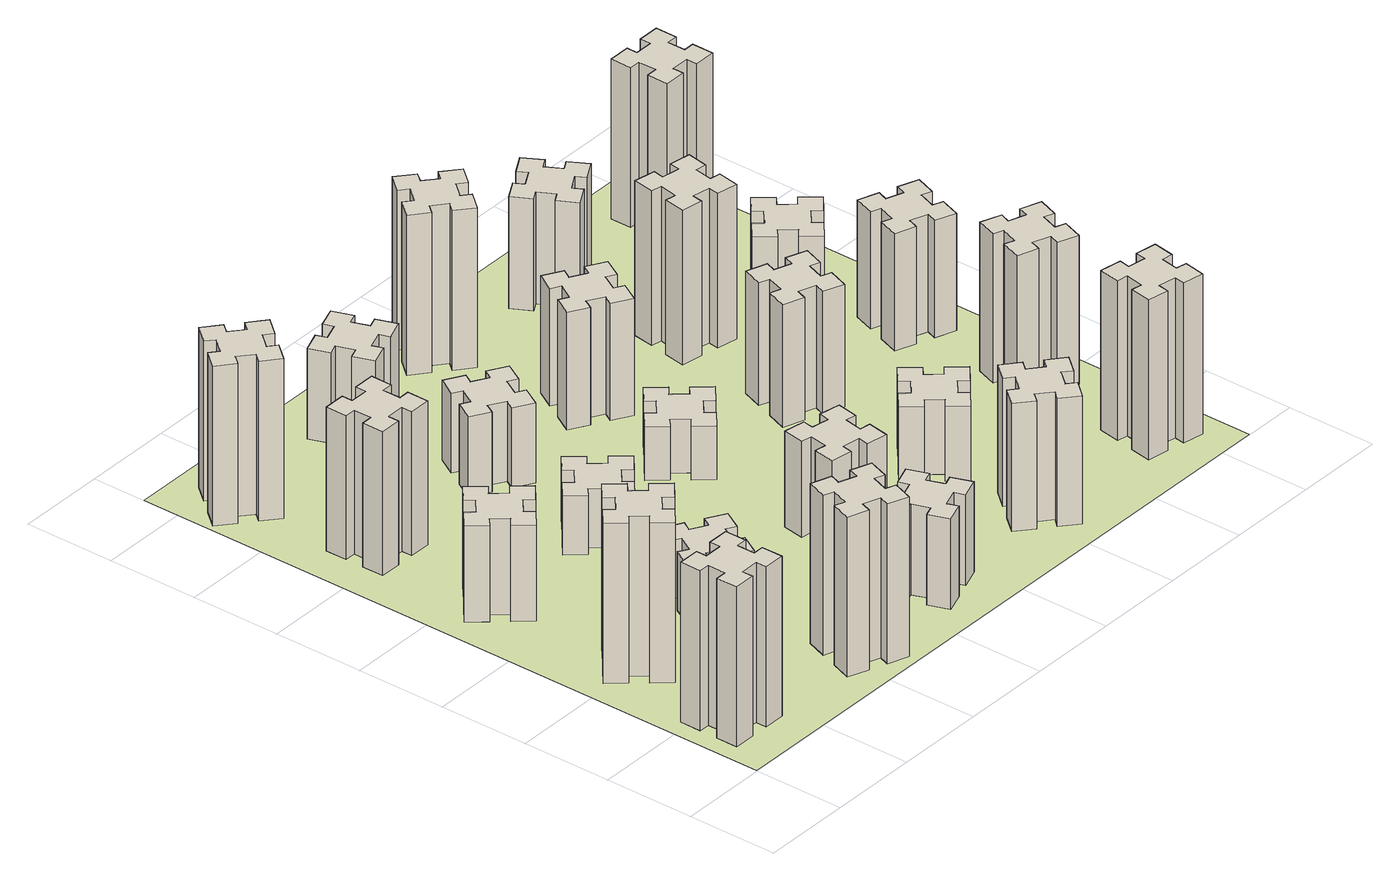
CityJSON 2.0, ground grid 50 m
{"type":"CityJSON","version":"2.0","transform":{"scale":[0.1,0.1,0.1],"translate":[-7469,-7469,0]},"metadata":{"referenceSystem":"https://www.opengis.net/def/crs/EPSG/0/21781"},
"CityObjects":{
"building1":{"type":"Building","attributes":{"class":"1000","function":"1000","usage":"1000","yearOfConstruction":2016,"roofType":"1000","measuredHeight":90,"storeysAboveGround":30,"storeysBelowGround":0},"geometry":[{"type":"Solid","lod":"1","boundaries":[[[[0,1,2,3,4,5,6,7,8,9,10,11,12,13,14,15,16,17,18,19]],[[17,16,20,21]],[[16,15,22,20]],[[15,14,23,22]],[[14,13,24,23]],[[13,12,25,24]],[[12,11,26,25]],[[11,10,27,26]],[[10,9,28,27]],[[9,8,29,28]],[[8,7,30,29]],[[7,6,31,30]],[[6,5,32,31]],[[5,4,33,32]],[[4,3,34,33]],[[3,2,35,34]],[[2,1,36,35]],[[1,0,37,36]],[[0,19,38,37]],[[19,18,39,38]],[[18,17,21,39]],[[24,25,26,27,28,29,30,31,32,33,34,35,36,37,38,39,21,20,22,23]]]]}]},
"building2":{"type":"Building","attributes":{"class":"1000","function":"1000","usage":"1000","yearOfConstruction":2016,"roofType":"1000","measuredHeight":90,"storeysAboveGround":30,"storeysBelowGround":0},"geometry":[{"type":"Solid","lod":"1","boundaries":[[[[40,41,42,43,44,45,46,47,48,49,50,51,52,53,54,55,56,57,58,59]],[[57,56,60,61]],[[56,55,62,60]],[[55,54,63,62]],[[54,53,64,63]],[[53,52,65,64]],[[52,51,66,65]],[[51,50,67,66]],[[50,49,68,67]],[[49,48,69,68]],[[48,47,70,69]],[[47,46,71,70]],[[46,45,72,71]],[[45,44,73,72]],[[44,43,74,73]],[[43,42,75,74]],[[42,41,76,75]],[[41,40,77,76]],[[40,59,78,77]],[[59,58,79,78]],[[58,57,61,79]],[[64,65,66,67,68,69,70,71,72,73,74,75,76,77,78,79,61,60,62,63]]]]}]},
"building3":{"type":"Building","attributes":{"class":"1000","function":"1000","usage":"1000","yearOfConstruction":2016,"roofType":"1000","measuredHeight":54,"storeysAboveGround":30,"storeysBelowGround":0},"geometry":[{"type":"Solid","lod":"1","boundaries":[[[[80,81,82,83,84,85,86,87,88,89,90,91,92,93,94,95,96,97,98,99]],[[97,96,100,101]],[[96,95,102,100]],[[95,94,103,102]],[[94,93,104,103]],[[93,92,105,104]],[[92,91,106,105]],[[91,90,107,106]],[[90,89,108,107]],[[89,88,109,108]],[[88,87,110,109]],[[87,86,111,110]],[[86,85,112,111]],[[85,84,113,112]],[[84,83,114,113]],[[83,82,115,114]],[[82,81,116,115]],[[81,80,117,116]],[[80,99,118,117]],[[99,98,119,118]],[[98,97,101,119]],[[104,105,106,107,108,109,110,111,112,113,114,115,116,117,118,119,101,100,102,103]]]]}]},
"building4":{"type":"Building","attributes":{"class":"1000","function":"1000","usage":"1000","yearOfConstruction":2016,"roofType":"1000","measuredHeight":81,"storeysAboveGround":30,"storeysBelowGround":0},"geometry":[{"type":"Solid","lod":"1","boundaries":[[[[120,121,122,123,124,125,126,127,128,129,130,131,132,133,134,135,136,137,138,139]],[[137,136,140,141]],[[136,135,142,140]],[[135,134,143,142]],[[134,133,144,143]],[[133,132,145,144]],[[132,131,146,145]],[[131,130,147,146]],[[130,129,148,147]],[[129,128,149,148]],[[128,127,150,149]],[[127,126,151,150]],[[126,125,152,151]],[[125,124,153,152]],[[124,123,154,153]],[[123,122,155,154]],[[122,121,156,155]],[[121,120,157,156]],[[120,139,158,157]],[[139,138,159,158]],[[138,137,141,159]],[[144,145,146,147,148,149,150,151,152,153,154,155,156,157,158,159,141,140,142,143]]]]}]},
"building5":{"type":"Building","attributes":{"class":"1000","function":"1000","usage":"1000","yearOfConstruction":2016,"roofType":"1000","measuredHeight":90,"storeysAboveGround":30,"storeysBelowGround":0},"geometry":[{"type":"Solid","lod":"1","boundaries":[[[[160,161,162,163,164,165,166,167,168,169,170,171,172,173,174,175,176,177,178,179]],[[177,176,180,181]],[[176,175,182,180]],[[175,174,183,182]],[[174,173,184,183]],[[173,172,185,184]],[[172,171,186,185]],[[171,170,187,186]],[[170,169,188,187]],[[169,168,189,188]],[[168,167,190,189]],[[167,166,191,190]],[[166,165,192,191]],[[165,164,193,192]],[[164,163,194,193]],[[163,162,195,194]],[[162,161,196,195]],[[161,160,197,196]],[[160,179,198,197]],[[179,178,199,198]],[[178,177,181,199]],[[184,185,186,187,188,189,190,191,192,193,194,195,196,197,198,199,181,180,182,183]]]]}]},
"building6":{"type":"Building","attributes":{"class":"1000","function":"1000","usage":"1000","yearOfConstruction":2016,"roofType":"1000","measuredHeight":90,"storeysAboveGround":30,"storeysBelowGround":0},"geometry":[{"type":"Solid","lod":"1","boundaries":[[[[200,201,202,203,204,205,206,207,208,209,210,211,212,213,214,215,216,217,218,219]],[[217,216,220,221]],[[216,215,222,220]],[[215,214,223,222]],[[214,213,224,223]],[[213,212,225,224]],[[212,211,226,225]],[[211,210,227,226]],[[210,209,228,227]],[[209,208,229,228]],[[208,207,230,229]],[[207,206,231,230]],[[206,205,232,231]],[[205,204,233,232]],[[204,203,234,233]],[[203,202,235,234]],[[202,201,236,235]],[[201,200,237,236]],[[200,219,238,237]],[[219,218,239,238]],[[218,217,221,239]],[[224,225,226,227,228,229,230,231,232,233,234,235,236,237,238,239,221,220,222,223]]]]}]},
"building7":{"type":"Building","attributes":{"class":"1000","function":"1000","usage":"1000","yearOfConstruction":2016,"roofType":"1000","measuredHeight":33,"storeysAboveGround":30,"storeysBelowGround":0},"geometry":[{"type":"Solid","lod":"1","boundaries":[[[[240,241,242,243,244,245,246,247,248,249,250,251,252,253,254,255,256,257,258,259]],[[257,256,260,261]],[[256,255,262,260]],[[255,254,263,262]],[[254,253,264,263]],[[253,252,265,264]],[[252,251,266,265]],[[251,250,267,266]],[[250,249,268,267]],[[249,248,269,268]],[[248,247,270,269]],[[247,246,271,270]],[[246,245,272,271]],[[245,244,273,272]],[[244,243,274,273]],[[243,242,275,274]],[[242,241,276,275]],[[241,240,277,276]],[[240,259,278,277]],[[259,258,279,278]],[[258,257,261,279]],[[264,265,266,267,268,269,270,271,272,273,274,275,276,277,278,279,261,260,262,263]]]]}]},
"building8":{"type":"Building","attributes":{"class":"1000","function":"1000","usage":"1000","yearOfConstruction":2016,"roofType":"1000","measuredHeight":33,"storeysAboveGround":30,"storeysBelowGround":0},"geometry":[{"type":"Solid","lod":"1","boundaries":[[[[280,281,282,283,284,285,286,287,288,289,290,291,292,293,294,295,296,297,298,299]],[[297,296,300,301]],[[296,295,302,300]],[[295,294,303,302]],[[294,293,304,303]],[[293,292,305,304]],[[292,291,306,305]],[[291,290,307,306]],[[290,289,308,307]],[[289,288,309,308]],[[288,287,310,309]],[[287,286,311,310]],[[286,285,312,311]],[[285,284,313,312]],[[284,283,314,313]],[[283,282,315,314]],[[282,281,316,315]],[[281,280,317,316]],[[280,299,318,317]],[[299,298,319,318]],[[298,297,301,319]],[[304,305,306,307,308,309,310,311,312,313,314,315,316,317,318,319,301,300,302,303]]]]}]},
"building9":{"type":"Building","attributes":{"class":"1000","function":"1000","usage":"1000","yearOfConstruction":2016,"roofType":"1000","measuredHeight":51,"storeysAboveGround":30,"storeysBelowGround":0},"geometry":[{"type":"Solid","lod":"1","boundaries":[[[[320,321,322,323,324,325,326,327,328,329,330,331,332,333,334,335,336,337,338,339]],[[337,336,340,341]],[[336,335,342,340]],[[335,334,343,342]],[[334,333,344,343]],[[333,332,345,344]],[[332,331,346,345]],[[331,330,347,346]],[[330,329,348,347]],[[329,328,349,348]],[[328,327,350,349]],[[327,326,351,350]],[[326,325,352,351]],[[325,324,353,352]],[[324,323,354,353]],[[323,322,355,354]],[[322,321,356,355]],[[321,320,357,356]],[[320,339,358,357]],[[339,338,359,358]],[[338,337,341,359]],[[344,345,346,347,348,349,350,351,352,353,354,355,356,357,358,359,341,340,342,343]]]]}]},
"building10":{"type":"Building","attributes":{"class":"1000","function":"1000","usage":"1000","yearOfConstruction":2016,"roofType":"1000","measuredHeight":45,"storeysAboveGround":30,"storeysBelowGround":0},"geometry":[{"type":"Solid","lod":"1","boundaries":[[[[360,361,362,363,364,365,366,367,368,369,370,371,372,373,374,375,376,377,378,379]],[[377,376,380,381]],[[376,375,382,380]],[[375,374,383,382]],[[374,373,384,383]],[[373,372,385,384]],[[372,371,386,385]],[[371,370,387,386]],[[370,369,388,387]],[[369,368,389,388]],[[368,367,390,389]],[[367,366,391,390]],[[366,365,392,391]],[[365,364,393,392]],[[364,363,394,393]],[[363,362,395,394]],[[362,361,396,395]],[[361,360,397,396]],[[360,379,398,397]],[[379,378,399,398]],[[378,377,381,399]],[[384,385,386,387,388,389,390,391,392,393,394,395,396,397,398,399,381,380,382,383]]]]}]},
"building11":{"type":"Building","attributes":{"class":"1000","function":"1000","usage":"1000","yearOfConstruction":2016,"roofType":"1000","measuredHeight":51,"storeysAboveGround":30,"storeysBelowGround":0},"geometry":[{"type":"Solid","lod":"1","boundaries":[[[[400,401,402,403,404,405,406,407,408,409,410,411,412,413,414,415,416,417,418,419]],[[417,416,420,421]],[[416,415,422,420]],[[415,414,423,422]],[[414,413,424,423]],[[413,412,425,424]],[[412,411,426,425]],[[411,410,427,426]],[[410,409,428,427]],[[409,408,429,428]],[[408,407,430,429]],[[407,406,431,430]],[[406,405,432,431]],[[405,404,433,432]],[[404,403,434,433]],[[403,402,435,434]],[[402,401,436,435]],[[401,400,437,436]],[[400,419,438,437]],[[419,418,439,438]],[[418,417,421,439]],[[424,425,426,427,428,429,430,431,432,433,434,435,436,437,438,439,421,420,422,423]]]]}]},
"building12":{"type":"Building","attributes":{"class":"1000","function":"1000","usage":"1000","yearOfConstruction":2016,"roofType":"1000","measuredHeight":54,"storeysAboveGround":30,"storeysBelowGround":0},"geometry":[{"type":"Solid","lod":"1","boundaries":[[[[440,441,442,443,444,445,446,447,448,449,450,451,452,453,454,455,456,457,458,459]],[[457,456,460,461]],[[456,455,462,460]],[[455,454,463,462]],[[454,453,464,463]],[[453,452,465,464]],[[452,451,466,465]],[[451,450,467,466]],[[450,449,468,467]],[[449,448,469,468]],[[448,447,470,469]],[[447,446,471,470]],[[446,445,472,471]],[[445,444,473,472]],[[444,443,474,473]],[[443,442,475,474]],[[442,441,476,475]],[[441,440,477,476]],[[440,459,478,477]],[[459,458,479,478]],[[458,457,461,479]],[[464,465,466,467,468,469,470,471,472,473,474,475,476,477,478,479,461,460,462,463]]]]}]},
"building13":{"type":"Building","attributes":{"class":"1000","function":"1000","usage":"1000","yearOfConstruction":2016,"roofType":"1000","measuredHeight":30,"storeysAboveGround":30,"storeysBelowGround":0},"geometry":[{"type":"Solid","lod":"1","boundaries":[[[[480,481,482,483,484,485,486,487,488,489,490,491,492,493,494,495,496,497,498,499]],[[497,496,500,501]],[[496,495,502,500]],[[495,494,503,502]],[[494,493,504,503]],[[493,492,505,504]],[[492,491,506,505]],[[491,490,507,506]],[[490,489,508,507]],[[489,488,509,508]],[[488,487,510,509]],[[487,486,511,510]],[[486,485,512,511]],[[485,484,513,512]],[[484,483,514,513]],[[483,482,515,514]],[[482,481,516,515]],[[481,480,517,516]],[[480,499,518,517]],[[499,498,519,518]],[[498,497,501,519]],[[504,505,506,507,508,509,510,511,512,513,514,515,516,517,518,519,501,500,502,503]]]]}]},
"building14":{"type":"Building","attributes":{"class":"1000","function":"1000","usage":"1000","yearOfConstruction":2016,"roofType":"1000","measuredHeight":72,"storeysAboveGround":30,"storeysBelowGround":0},"geometry":[{"type":"Solid","lod":"1","boundaries":[[[[520,521,522,523,524,525,526,527,528,529,530,531,532,533,534,535,536,537,538,539]],[[537,536,540,541]],[[536,535,542,540]],[[535,534,543,542]],[[534,533,544,543]],[[533,532,545,544]],[[532,531,546,545]],[[531,530,547,546]],[[530,529,548,547]],[[529,528,549,548]],[[528,527,550,549]],[[527,526,551,550]],[[526,525,552,551]],[[525,524,553,552]],[[524,523,554,553]],[[523,522,555,554]],[[522,521,556,555]],[[521,520,557,556]],[[520,539,558,557]],[[539,538,559,558]],[[538,537,541,559]],[[544,545,546,547,548,549,550,551,552,553,554,555,556,557,558,559,541,540,542,543]]]]}]},
"building15":{"type":"Building","attributes":{"class":"1000","function":"1000","usage":"1000","yearOfConstruction":2016,"roofType":"1000","measuredHeight":66,"storeysAboveGround":30,"storeysBelowGround":0},"geometry":[{"type":"Solid","lod":"1","boundaries":[[[[560,561,562,563,564,565,566,567,568,569,570,571,572,573,574,575,576,577,578,579]],[[577,576,580,581]],[[576,575,582,580]],[[575,574,583,582]],[[574,573,584,583]],[[573,572,585,584]],[[572,571,586,585]],[[571,570,587,586]],[[570,569,588,587]],[[569,568,589,588]],[[568,567,590,589]],[[567,566,591,590]],[[566,565,592,591]],[[565,564,593,592]],[[564,563,594,593]],[[563,562,595,594]],[[562,561,596,595]],[[561,560,597,596]],[[560,579,598,597]],[[579,578,599,598]],[[578,577,581,599]],[[584,585,586,587,588,589,590,591,592,593,594,595,596,597,598,599,581,580,582,583]]]]}]},
"building16":{"type":"Building","attributes":{"class":"1000","function":"1000","usage":"1000","yearOfConstruction":2016,"roofType":"1000","measuredHeight":90,"storeysAboveGround":30,"storeysBelowGround":0},"geometry":[{"type":"Solid","lod":"1","boundaries":[[[[600,601,602,603,604,605,606,607,608,609,610,611,612,613,614,615,616,617,618,619]],[[617,616,620,621]],[[616,615,622,620]],[[615,614,623,622]],[[614,613,624,623]],[[613,612,625,624]],[[612,611,626,625]],[[611,610,627,626]],[[610,609,628,627]],[[609,608,629,628]],[[608,607,630,629]],[[607,606,631,630]],[[606,605,632,631]],[[605,604,633,632]],[[604,603,634,633]],[[603,602,635,634]],[[602,601,636,635]],[[601,600,637,636]],[[600,619,638,637]],[[619,618,639,638]],[[618,617,621,639]],[[624,625,626,627,628,629,630,631,632,633,634,635,636,637,638,639,621,620,622,623]]]]}]},
"building17":{"type":"Building","attributes":{"class":"1000","function":"1000","usage":"1000","yearOfConstruction":2016,"roofType":"1000","measuredHeight":42,"storeysAboveGround":30,"storeysBelowGround":0},"geometry":[{"type":"Solid","lod":"1","boundaries":[[[[640,641,642,643,644,645,646,647,648,649,650,651,652,653,654,655,656,657,658,659]],[[657,656,660,661]],[[656,655,662,660]],[[655,654,663,662]],[[654,653,664,663]],[[653,652,665,664]],[[652,651,666,665]],[[651,650,667,666]],[[650,649,668,667]],[[649,648,669,668]],[[648,647,670,669]],[[647,646,671,670]],[[646,645,672,671]],[[645,644,673,672]],[[644,643,674,673]],[[643,642,675,674]],[[642,641,676,675]],[[641,640,677,676]],[[640,659,678,677]],[[659,658,679,678]],[[658,657,661,679]],[[664,665,666,667,668,669,670,671,672,673,674,675,676,677,678,679,661,660,662,663]]]]}]},
"building18":{"type":"Building","attributes":{"class":"1000","function":"1000","usage":"1000","yearOfConstruction":2016,"roofType":"1000","measuredHeight":69,"storeysAboveGround":30,"storeysBelowGround":0},"geometry":[{"type":"Solid","lod":"1","boundaries":[[[[680,681,682,683,684,685,686,687,688,689,690,691,692,693,694,695,696,697,698,699]],[[697,696,700,701]],[[696,695,702,700]],[[695,694,703,702]],[[694,693,704,703]],[[693,692,705,704]],[[692,691,706,705]],[[691,690,707,706]],[[690,689,708,707]],[[689,688,709,708]],[[688,687,710,709]],[[687,686,711,710]],[[686,685,712,711]],[[685,684,713,712]],[[684,683,714,713]],[[683,682,715,714]],[[682,681,716,715]],[[681,680,717,716]],[[680,699,718,717]],[[699,698,719,718]],[[698,697,701,719]],[[704,705,706,707,708,709,710,711,712,713,714,715,716,717,718,719,701,700,702,703]]]]}]},
"building19":{"type":"Building","attributes":{"class":"1000","function":"1000","usage":"1000","yearOfConstruction":2016,"roofType":"1000","measuredHeight":87,"storeysAboveGround":30,"storeysBelowGround":0},"geometry":[{"type":"Solid","lod":"1","boundaries":[[[[720,721,722,723,724,725,726,727,728,729,730,731,732,733,734,735,736,737,738,739]],[[737,736,740,741]],[[736,735,742,740]],[[735,734,743,742]],[[734,733,744,743]],[[733,732,745,744]],[[732,731,746,745]],[[731,730,747,746]],[[730,729,748,747]],[[729,728,749,748]],[[728,727,750,749]],[[727,726,751,750]],[[726,725,752,751]],[[725,724,753,752]],[[724,723,754,753]],[[723,722,755,754]],[[722,721,756,755]],[[721,720,757,756]],[[720,739,758,757]],[[739,738,759,758]],[[738,737,741,759]],[[744,745,746,747,748,749,750,751,752,753,754,755,756,757,758,759,741,740,742,743]]]]}]},
"building20":{"type":"Building","attributes":{"class":"1000","function":"1000","usage":"1000","yearOfConstruction":2016,"roofType":"1000","measuredHeight":90,"storeysAboveGround":30,"storeysBelowGround":0},"geometry":[{"type":"Solid","lod":"1","boundaries":[[[[760,761,762,763,764,765,766,767,768,769,770,771,772,773,774,775,776,777,778,779]],[[777,776,780,781]],[[776,775,782,780]],[[775,774,783,782]],[[774,773,784,783]],[[773,772,785,784]],[[772,771,786,785]],[[771,770,787,786]],[[770,769,788,787]],[[769,768,789,788]],[[768,767,790,789]],[[767,766,791,790]],[[766,765,792,791]],[[765,764,793,792]],[[764,763,794,793]],[[763,762,795,794]],[[762,761,796,795]],[[761,760,797,796]],[[760,779,798,797]],[[779,778,799,798]],[[778,777,781,799]],[[784,785,786,787,788,789,790,791,792,793,794,795,796,797,798,799,781,780,782,783]]]]}]},
"building21":{"type":"Building","attributes":{"class":"1000","function":"1000","usage":"1000","yearOfConstruction":2016,"roofType":"1000","measuredHeight":63,"storeysAboveGround":30,"storeysBelowGround":0},"geometry":[{"type":"Solid","lod":"1","boundaries":[[[[800,801,802,803,804,805,806,807,808,809,810,811,812,813,814,815,816,817,818,819]],[[817,816,820,821]],[[816,815,822,820]],[[815,814,823,822]],[[814,813,824,823]],[[813,812,825,824]],[[812,811,826,825]],[[811,810,827,826]],[[810,809,828,827]],[[809,808,829,828]],[[808,807,830,829]],[[807,806,831,830]],[[806,805,832,831]],[[805,804,833,832]],[[804,803,834,833]],[[803,802,835,834]],[[802,801,836,835]],[[801,800,837,836]],[[800,819,838,837]],[[819,818,839,838]],[[818,817,821,839]],[[824,825,826,827,828,829,830,831,832,833,834,835,836,837,838,839,821,820,822,823]]]]}]},
"building22":{"type":"Building","attributes":{"class":"1000","function":"1000","usage":"1000","yearOfConstruction":2016,"roofType":"1000","measuredHeight":84,"storeysAboveGround":30,"storeysBelowGround":0},"geometry":[{"type":"Solid","lod":"1","boundaries":[[[[840,841,842,843,844,845,846,847,848,849,850,851,852,853,854,855,856,857,858,859]],[[857,856,860,861]],[[856,855,862,860]],[[855,854,863,862]],[[854,853,864,863]],[[853,852,865,864]],[[852,851,866,865]],[[851,850,867,866]],[[850,849,868,867]],[[849,848,869,868]],[[848,847,870,869]],[[847,846,871,870]],[[846,845,872,871]],[[845,844,873,872]],[[844,843,874,873]],[[843,842,875,874]],[[842,841,876,875]],[[841,840,877,876]],[[840,859,878,877]],[[859,858,879,878]],[[858,857,861,879]],[[864,865,866,867,868,869,870,871,872,873,874,875,876,877,878,879,861,860,862,863]]]]}]},
"building23":{"type":"Building","attributes":{"class":"1000","function":"1000","usage":"1000","yearOfConstruction":2016,"roofType":"1000","measuredHeight":66,"storeysAboveGround":30,"storeysBelowGround":0},"geometry":[{"type":"Solid","lod":"1","boundaries":[[[[880,881,882,883,884,885,886,887,888,889,890,891,892,893,894,895,896,897,898,899]],[[897,896,900,901]],[[896,895,902,900]],[[895,894,903,902]],[[894,893,904,903]],[[893,892,905,904]],[[892,891,906,905]],[[891,890,907,906]],[[890,889,908,907]],[[889,888,909,908]],[[888,887,910,909]],[[887,886,911,910]],[[886,885,912,911]],[[885,884,913,912]],[[884,883,914,913]],[[883,882,915,914]],[[882,881,916,915]],[[881,880,917,916]],[[880,899,918,917]],[[899,898,919,918]],[[898,897,901,919]],[[904,905,906,907,908,909,910,911,912,913,914,915,916,917,918,919,901,900,902,903]]]]}]},
"building24":{"type":"Building","attributes":{"class":"1000","function":"1000","usage":"1000","yearOfConstruction":2016,"roofType":"1000","measuredHeight":39,"storeysAboveGround":30,"storeysBelowGround":0},"geometry":[{"type":"Solid","lod":"1","boundaries":[[[[920,921,922,923,924,925,926,927,928,929,930,931,932,933,934,935,936,937,938,939]],[[937,936,940,941]],[[936,935,942,940]],[[935,934,943,942]],[[934,933,944,943]],[[933,932,945,944]],[[932,931,946,945]],[[931,930,947,946]],[[930,929,948,947]],[[929,928,949,948]],[[928,927,950,949]],[[927,926,951,950]],[[926,925,952,951]],[[925,924,953,952]],[[924,923,954,953]],[[923,922,955,954]],[[922,921,956,955]],[[921,920,957,956]],[[920,939,958,957]],[[939,938,959,958]],[[938,937,941,959]],[[944,945,946,947,948,949,950,951,952,953,954,955,956,957,958,959,941,940,942,943]]]]}]},
"building25":{"type":"Building","attributes":{"class":"1000","function":"1000","usage":"1000","yearOfConstruction":2016,"roofType":"1000","measuredHeight":90,"storeysAboveGround":30,"storeysBelowGround":0},"geometry":[{"type":"Solid","lod":"1","boundaries":[[[[960,961,962,963,964,965,966,967,968,969,970,971,972,973,974,975,976,977,978,979]],[[977,976,980,981]],[[976,975,982,980]],[[975,974,983,982]],[[974,973,984,983]],[[973,972,985,984]],[[972,971,986,985]],[[971,970,987,986]],[[970,969,988,987]],[[969,968,989,988]],[[968,967,990,989]],[[967,966,991,990]],[[966,965,992,991]],[[965,964,993,992]],[[964,963,994,993]],[[963,962,995,994]],[[962,961,996,995]],[[961,960,997,996]],[[960,979,998,997]],[[979,978,999,998]],[[978,977,981,999]],[[984,985,986,987,988,989,990,991,992,993,994,995,996,997,998,999,981,980,982,983]]]]}]},
"landuse1":{"type":"LandUse","attributes":{"name":"plot1","function":"1010"},"geometry":[{"type":"MultiSurface","lod":"1","boundaries":[[[1000,1001,1002,1003]]]}]}
},
"vertices":[
[165,425,0],[165,325,0],[105,325,0],[105,205,0],[225,205,0],[225,265,0],[325,265,0],[325,205,0],[445,205,0],[445,325,0],[385,325,0],[385,425,0],[445,425,0],[445,545,0],[325,545,0],[325,485,0],[225,485,0],[225,545,0],[105,545,0],[105,425,0],[225,485,900],[225,545,900],[325,485,900],[325,545,900],[445,545,900],[445,425,900],[385,425,900],[385,325,900],[445,325,900],[445,205,900],[325,205,900],[325,265,900],[225,265,900],[225,205,900],[105,205,900],[105,325,900],[165,325,900],[165,425,900],[105,425,900],[105,545,900],
[492,1048,0],[427,1124,0],[473,1163,0],[396,1255,0],[304,1178,0],[343,1132,0],[266,1067,0],[228,1113,0],[136,1036,0],[213,944,0],[259,983,0],[323,906,0],[277,868,0],[354,776,0],[446,853,0],[408,899,0],[484,963,0],[523,917,0],[615,994,0],[538,1086,0],[484,963,900],[523,917,900],[408,899,900],[446,853,900],[354,776,900],[277,868,900],[323,906,900],[259,983,900],[213,944,900],[136,1036,900],[228,1113,900],[266,1067,900],[343,1132,900],[304,1178,900],[396,1255,900],[473,1163,900],[427,1124,900],[492,1048,900],[538,1086,900],[615,994,900],
[492,1888,0],[427,1964,0],[473,2003,0],[396,2095,0],[304,2018,0],[343,1972,0],[266,1907,0],[228,1953,0],[136,1876,0],[213,1784,0],[259,1823,0],[323,1746,0],[277,1708,0],[354,1616,0],[446,1693,0],[408,1739,0],[484,1803,0],[523,1757,0],[615,1834,0],[538,1926,0],[484,1803,540],[523,1757,540],[408,1739,540],[446,1693,540],[354,1616,540],[277,1708,540],[323,1746,540],[259,1823,540],[213,1784,540],[136,1876,540],[228,1953,540],[266,1907,540],[343,1972,540],[304,2018,540],[396,2095,540],[473,2003,540],[427,1964,540],[492,1888,540],[538,1926,540],[615,1834,540],
[485,2545,0],[485,2645,0],[545,2645,0],[545,2765,0],[425,2765,0],[425,2705,0],[325,2705,0],[325,2765,0],[205,2765,0],[205,2645,0],[265,2645,0],[265,2545,0],[205,2545,0],[205,2425,0],[325,2425,0],[325,2485,0],[425,2485,0],[425,2425,0],[545,2425,0],[545,2545,0],[425,2485,810],[425,2425,810],[325,2485,810],[325,2425,810],[205,2425,810],[205,2545,810],[265,2545,810],[265,2645,810],[205,2645,810],[205,2765,810],[325,2765,810],[325,2705,810],[425,2705,810],[425,2765,810],[545,2765,810],[545,2645,810],[485,2645,810],[485,2545,810],[545,2545,810],[545,2425,810],
[1029,360,0],[995,266,0],[939,287,0],[897,174,0],[1010,133,0],[1031,189,0],[1125,155,0],[1104,99,0],[1217,57,0],[1258,170,0],[1202,191,0],[1236,285,0],[1292,264,0],[1333,377,0],[1220,418,0],[1200,362,0],[1106,396,0],[1127,452,0],[1014,493,0],[973,380,0],[1106,396,900],[1127,452,900],[1200,362,900],[1220,418,900],[1333,377,900],[1292,264,900],[1236,285,900],[1202,191,900],[1258,170,900],[1217,57,900],[1104,99,900],[1125,155,900],[1031,189,900],[1010,133,900],[897,174,900],[939,287,900],[995,266,900],[1029,360,900],[973,380,900],[1014,493,900],
[384,3387,0],[308,3452,0],[346,3498,0],[254,3575,0],[177,3483,0],[223,3444,0],[159,3368,0],[113,3406,0],[36,3314,0],[128,3237,0],[166,3283,0],[243,3219,0],[204,3173,0],[296,3096,0],[373,3188,0],[327,3226,0],[392,3303,0],[438,3264,0],[515,3356,0],[423,3433,0],[392,3303,900],[438,3264,900],[327,3226,900],[373,3188,900],[296,3096,900],[204,3173,900],[243,3219,900],[166,3283,900],[128,3237,900],[36,3314,900],[113,3406,900],[159,3368,900],[223,3444,900],[177,3483,900],[254,3575,900],[346,3498,900],[308,3452,900],[384,3387,900],[423,3433,900],[515,3356,900],
[1086,1017,0],[1136,1104,0],[1188,1074,0],[1248,1178,0],[1144,1238,0],[1114,1186,0],[1027,1236,0],[1057,1288,0],[953,1348,0],[893,1244,0],[945,1214,0],[895,1127,0],[843,1157,0],[783,1053,0],[887,993,0],[917,1045,0],[1004,995,0],[974,943,0],[1078,883,0],[1138,987,0],[1004,995,330],[974,943,330],[917,1045,330],[887,993,330],[783,1053,330],[843,1157,330],[895,1127,330],[945,1214,330],[893,1244,330],[953,1348,330],[1057,1288,330],[1027,1236,330],[1114,1186,330],[1144,1238,330],[1248,1178,330],[1188,1074,330],[1136,1104,330],[1086,1017,330],[1138,987,330],[1078,883,330],
[1083,1972,0],[1006,1907,0],[968,1953,0],[876,1876,0],[953,1784,0],[999,1823,0],[1063,1746,0],[1017,1708,0],[1094,1616,0],[1186,1693,0],[1148,1739,0],[1224,1803,0],[1263,1757,0],[1355,1834,0],[1278,1926,0],[1232,1888,0],[1167,1964,0],[1213,2003,0],[1136,2095,0],[1044,2018,0],[1167,1964,330],[1213,2003,330],[1232,1888,330],[1278,1926,330],[1355,1834,330],[1263,1757,330],[1224,1803,330],[1148,1739,330],[1186,1693,330],[1094,1616,330],[1017,1708,330],[1063,1746,330],[999,1823,330],[953,1784,330],[876,1876,330],[968,1953,330],[1006,1907,330],[1083,1972,330],[1044,2018,330],[1136,2095,330],
[1765,496,0],[1671,462,0],[1650,518,0],[1537,477,0],[1579,364,0],[1635,385,0],[1669,291,0],[1613,270,0],[1654,157,0],[1767,199,0],[1746,255,0],[1840,289,0],[1860,233,0],[1973,274,0],[1932,387,0],[1876,366,0],[1842,460,0],[1898,480,0],[1857,593,0],[1744,552,0],[1842,460,510],[1898,480,510],[1876,366,510],[1932,387,510],[1973,274,510],[1860,233,510],[1840,289,510],[1746,255,510],[1767,199,510],[1654,157,510],[1613,270,510],[1669,291,510],[1635,385,510],[1579,364,510],[1537,477,510],[1650,518,510],[1671,462,510],[1765,496,510],[1744,552,510],[1857,593,510],
[1117,2525,0],[1204,2475,0],[1174,2423,0],[1278,2363,0],[1338,2467,0],[1286,2497,0],[1336,2584,0],[1388,2554,0],[1448,2658,0],[1344,2718,0],[1314,2666,0],[1227,2716,0],[1257,2768,0],[1153,2828,0],[1093,2724,0],[1145,2694,0],[1095,2607,0],[1043,2637,0],[983,2533,0],[1087,2473,0],[1095,2607,450],[1043,2637,450],[1145,2694,450],[1093,2724,450],[1153,2828,450],[1257,2768,450],[1227,2716,450],[1314,2666,450],[1344,2718,450],[1448,2658,450],[1388,2554,450],[1336,2584,450],[1286,2497,450],[1338,2467,450],[1278,2363,450],[1174,2423,450],[1204,2475,450],[1117,2525,450],[1087,2473,450],[983,2533,450],
[1125,3456,0],[1031,3422,0],[1010,3478,0],[897,3437,0],[939,3324,0],[995,3345,0],[1029,3251,0],[973,3230,0],[1014,3117,0],[1127,3159,0],[1106,3215,0],[1200,3249,0],[1220,3193,0],[1333,3234,0],[1292,3347,0],[1236,3326,0],[1202,3420,0],[1258,3440,0],[1217,3553,0],[1104,3512,0],[1202,3420,510],[1258,3440,510],[1236,3326,510],[1292,3347,510],[1333,3234,510],[1220,3193,510],[1200,3249,510],[1106,3215,510],[1127,3159,510],[1014,3117,510],[973,3230,510],[1029,3251,510],[995,3345,510],[939,3324,510],[897,3437,510],[1010,3478,510],[1031,3422,510],[1125,3456,510],[1104,3512,510],[1217,3553,510],
[1955,947,0],[1972,1045,0],[2031,1035,0],[2052,1153,0],[1934,1174,0],[1924,1115,0],[1825,1132,0],[1836,1191,0],[1717,1212,0],[1697,1094,0],[1756,1084,0],[1738,985,0],[1679,996,0],[1658,877,0],[1777,857,0],[1787,916,0],[1885,898,0],[1875,839,0],[1993,818,0],[2014,937,0],[1885,898,540],[1875,839,540],[1787,916,540],[1777,857,540],[1658,877,540],[1679,996,540],[1738,985,540],[1756,1084,540],[1697,1094,540],[1717,1212,540],[1836,1191,540],[1825,1132,540],[1924,1115,540],[1934,1174,540],[2052,1153,540],[2031,1035,540],[1972,1045,540],[1955,947,540],[2014,937,540],[1993,818,540],
[1972,1988,0],[1907,2064,0],[1953,2103,0],[1876,2195,0],[1784,2118,0],[1823,2072,0],[1746,2007,0],[1708,2053,0],[1616,1976,0],[1693,1884,0],[1739,1923,0],[1803,1846,0],[1757,1808,0],[1834,1716,0],[1926,1793,0],[1888,1839,0],[1964,1903,0],[2003,1857,0],[2095,1934,0],[2018,2026,0],[1964,1903,300],[2003,1857,300],[1888,1839,300],[1926,1793,300],[1834,1716,300],[1757,1808,300],[1803,1846,300],[1739,1923,300],[1693,1884,300],[1616,1976,300],[1708,2053,300],[1746,2007,300],[1823,2072,300],[1784,2118,300],[1876,2195,300],[1953,2103,300],[1907,2064,300],[1972,1988,300],[2018,2026,300],[2095,1934,300],
[2486,323,0],[2563,259,0],[2524,213,0],[2616,136,0],[2693,228,0],[2647,266,0],[2712,343,0],[2758,304,0],[2835,396,0],[2743,473,0],[2704,427,0],[2628,492,0],[2666,538,0],[2574,615,0],[2497,523,0],[2543,484,0],[2479,408,0],[2433,446,0],[2356,354,0],[2448,277,0],[2479,408,720],[2433,446,720],[2543,484,720],[2497,523,720],[2574,615,720],[2666,538,720],[2628,492,720],[2704,427,720],[2743,473,720],[2835,396,720],[2758,304,720],[2712,343,720],[2647,266,720],[2693,228,720],[2616,136,720],[2524,213,720],[2563,259,720],[2486,323,720],[2448,277,720],[2356,354,720],
[2026,2497,0],[2076,2584,0],[2128,2554,0],[2188,2658,0],[2084,2718,0],[2054,2666,0],[1967,2716,0],[1997,2768,0],[1893,2828,0],[1833,2724,0],[1885,2694,0],[1835,2607,0],[1783,2637,0],[1723,2533,0],[1827,2473,0],[1857,2525,0],[1944,2475,0],[1914,2423,0],[2018,2363,0],[2078,2467,0],[1944,2475,660],[1914,2423,660],[1857,2525,660],[1827,2473,660],[1723,2533,660],[1783,2637,660],[1835,2607,660],[1885,2694,660],[1833,2724,660],[1893,2828,660],[1997,2768,660],[1967,2716,660],[2054,2666,660],[2084,2718,660],[2188,2658,660],[2128,2554,660],[2076,2584,660],[2026,2497,660],[2078,2467,660],[2018,2363,660],
[1746,3383,0],[1823,3319,0],[1784,3273,0],[1876,3196,0],[1953,3288,0],[1907,3326,0],[1972,3403,0],[2018,3364,0],[2095,3456,0],[2003,3533,0],[1964,3487,0],[1888,3552,0],[1926,3598,0],[1834,3675,0],[1757,3583,0],[1803,3544,0],[1739,3468,0],[1693,3506,0],[1616,3414,0],[1708,3337,0],[1739,3468,900],[1693,3506,900],[1803,3544,900],[1757,3583,900],[1834,3675,900],[1926,3598,900],[1888,3552,900],[1964,3487,900],[2003,3533,900],[2095,3456,900],[2018,3364,900],[1972,3403,900],[1907,3326,900],[1953,3288,900],[1876,3196,900],[1784,3273,900],[1823,3319,900],[1746,3383,900],[1708,3337,900],[1616,3414,900],
[2563,1132,0],[2486,1067,0],[2448,1113,0],[2356,1036,0],[2433,944,0],[2479,983,0],[2543,906,0],[2497,868,0],[2574,776,0],[2666,853,0],[2628,899,0],[2704,963,0],[2743,917,0],[2835,994,0],[2758,1086,0],[2712,1048,0],[2647,1124,0],[2693,1163,0],[2616,1255,0],[2524,1178,0],[2647,1124,420],[2693,1163,420],[2712,1048,420],[2758,1086,420],[2835,994,420],[2743,917,420],[2704,963,420],[2628,899,420],[2666,853,420],[2574,776,420],[2497,868,420],[2543,906,420],[2479,983,420],[2433,944,420],[2356,1036,420],[2448,1113,420],[2486,1067,420],[2563,1132,420],[2524,1178,420],[2616,1255,420],
[2682,1771,0],[2716,1865,0],[2772,1844,0],[2813,1957,0],[2700,1998,0],[2680,1942,0],[2586,1976,0],[2607,2032,0],[2494,2073,0],[2453,1960,0],[2509,1940,0],[2475,1846,0],[2419,1867,0],[2377,1754,0],[2490,1713,0],[2511,1769,0],[2605,1735,0],[2584,1679,0],[2697,1637,0],[2738,1750,0],[2605,1735,690],[2584,1679,690],[2511,1769,690],[2490,1713,690],[2377,1754,690],[2419,1867,690],[2475,1846,690],[2509,1940,690],[2453,1960,690],[2494,2073,690],[2607,2032,690],[2586,1976,690],[2680,1942,690],[2700,1998,690],[2813,1957,690],[2772,1844,690],[2716,1865,690],[2682,1771,690],[2738,1750,690],[2697,1637,690],
[2596,2664,0],[2578,2565,0],[2519,2576,0],[2498,2457,0],[2617,2437,0],[2627,2496,0],[2725,2478,0],[2715,2419,0],[2833,2398,0],[2854,2517,0],[2795,2527,0],[2812,2625,0],[2871,2615,0],[2892,2733,0],[2774,2754,0],[2764,2695,0],[2665,2712,0],[2676,2771,0],[2557,2792,0],[2537,2674,0],[2665,2712,870],[2676,2771,870],[2764,2695,870],[2774,2754,870],[2892,2733,870],[2871,2615,870],[2812,2625,870],[2795,2527,870],[2854,2517,870],[2833,2398,870],[2715,2419,870],[2725,2478,870],[2627,2496,870],[2617,2437,870],[2498,2457,870],[2519,2576,870],[2578,2565,870],[2596,2664,870],[2537,2674,870],[2557,2792,870],
[3504,475,0],[3405,492,0],[3416,551,0],[3297,572,0],[3277,454,0],[3336,444,0],[3318,345,0],[3259,356,0],[3238,237,0],[3357,217,0],[3367,276,0],[3465,258,0],[3455,199,0],[3573,178,0],[3594,297,0],[3535,307,0],[3552,405,0],[3611,395,0],[3632,513,0],[3514,534,0],[3552,405,900],[3611,395,900],[3535,307,900],[3594,297,900],[3573,178,900],[3455,199,900],[3465,258,900],[3367,276,900],[3357,217,900],[3238,237,900],[3259,356,900],[3318,345,900],[3336,444,900],[3277,454,900],[3297,572,900],[3416,551,900],[3405,492,900],[3504,475,900],[3514,534,900],[3632,513,900],
[2716,3347,0],[2666,3434,0],[2718,3464,0],[2658,3568,0],[2554,3508,0],[2584,3456,0],[2497,3406,0],[2467,3458,0],[2363,3398,0],[2423,3294,0],[2475,3324,0],[2525,3237,0],[2473,3207,0],[2533,3103,0],[2637,3163,0],[2607,3215,0],[2694,3265,0],[2724,3213,0],[2828,3273,0],[2768,3377,0],[2694,3265,630],[2724,3213,630],[2607,3215,630],[2637,3163,630],[2533,3103,630],[2473,3207,630],[2525,3237,630],[2475,3324,630],[2423,3294,630],[2363,3398,630],[2467,3458,630],[2497,3406,630],[2584,3456,630],[2554,3508,630],[2658,3568,630],[2718,3464,630],[2666,3434,630],[2716,3347,630],[2768,3377,630],[2828,3273,630],
[3351,1029,0],[3445,995,0],[3424,939,0],[3537,897,0],[3578,1010,0],[3522,1031,0],[3556,1125,0],[3612,1104,0],[3653,1217,0],[3540,1258,0],[3520,1202,0],[3426,1236,0],[3447,1292,0],[3334,1333,0],[3293,1220,0],[3349,1200,0],[3315,1106,0],[3259,1127,0],[3217,1014,0],[3330,973,0],[3315,1106,840],[3259,1127,840],[3349,1200,840],[3293,1220,840],[3334,1333,840],[3447,1292,840],[3426,1236,840],[3520,1202,840],[3540,1258,840],[3653,1217,840],[3612,1104,840],[3556,1125,840],[3522,1031,840],[3578,1010,840],[3537,897,840],[3424,939,840],[3445,995,840],[3351,1029,840],[3330,973,840],[3217,1014,840],
[3520,1942,0],[3426,1976,0],[3447,2032,0],[3334,2073,0],[3293,1960,0],[3349,1940,0],[3315,1846,0],[3259,1867,0],[3217,1754,0],[3330,1713,0],[3351,1769,0],[3445,1735,0],[3424,1679,0],[3537,1637,0],[3578,1750,0],[3522,1771,0],[3556,1865,0],[3612,1844,0],[3653,1957,0],[3540,1998,0],[3556,1865,660],[3612,1844,660],[3522,1771,660],[3578,1750,660],[3537,1637,660],[3424,1679,660],[3445,1735,660],[3351,1769,660],[3330,1713,660],[3217,1754,660],[3259,1867,660],[3315,1846,660],[3349,1940,660],[3293,1960,660],[3334,2073,660],[3447,2032,660],[3426,1976,660],[3520,1942,660],[3540,1998,660],[3653,1957,660],
[3219,2463,0],[3283,2386,0],[3237,2348,0],[3314,2256,0],[3406,2333,0],[3368,2379,0],[3444,2443,0],[3483,2397,0],[3575,2474,0],[3498,2566,0],[3452,2528,0],[3387,2604,0],[3433,2643,0],[3356,2735,0],[3264,2658,0],[3303,2612,0],[3226,2547,0],[3188,2593,0],[3096,2516,0],[3173,2424,0],[3226,2547,390],[3188,2593,390],[3303,2612,390],[3264,2658,390],[3356,2735,390],[3433,2643,390],[3387,2604,390],[3452,2528,390],[3498,2566,390],[3575,2474,390],[3483,2397,390],[3444,2443,390],[3368,2379,390],[3406,2333,390],[3314,2256,390],[3237,2348,390],[3283,2386,390],[3219,2463,390],[3173,2424,390],[3096,2516,390],
[3385,3225,0],[3485,3225,0],[3485,3165,0],[3605,3165,0],[3605,3285,0],[3545,3285,0],[3545,3385,0],[3605,3385,0],[3605,3505,0],[3485,3505,0],[3485,3445,0],[3385,3445,0],[3385,3505,0],[3265,3505,0],[3265,3385,0],[3325,3385,0],[3325,3285,0],[3265,3285,0],[3265,3165,0],[3385,3165,0],[3325,3285,900],[3265,3285,900],[3325,3385,900],[3265,3385,900],[3265,3505,900],[3385,3505,900],[3385,3445,900],[3485,3445,900],[3485,3505,900],[3605,3505,900],[3605,3385,900],[3545,3385,900],[3545,3285,900],[3605,3285,900],[3605,3165,900],[3485,3165,900],[3485,3225,900],[3385,3225,900],[3385,3165,900],[3265,3165,900],
[5,3705,0],[3705,3705,0],[3705,5,0],[5,5,0]
]}
